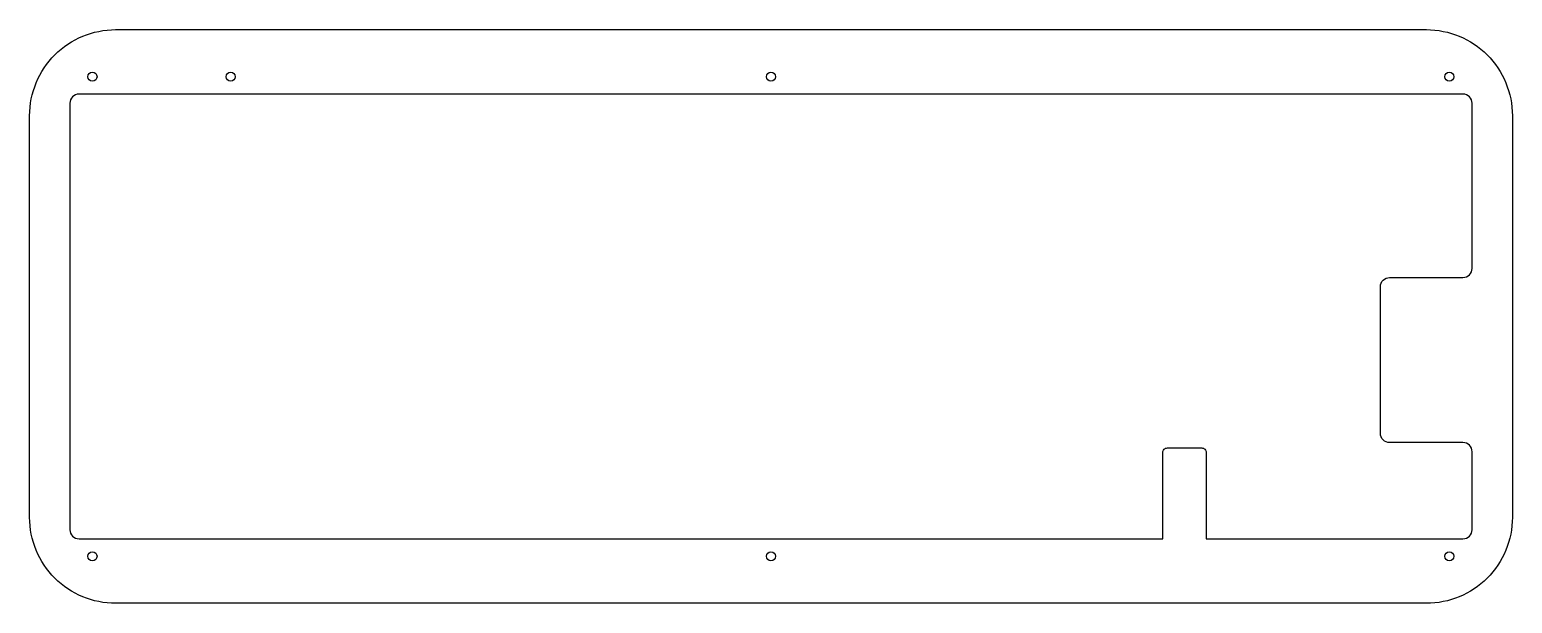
# Model space of a CAD drawing. Header units: millimetres. Extents: x -14 to 311, y -168 to -43.
import ezdxf

# ---------------------------------------------------------------- set-up
doc = ezdxf.new("R2010")
doc.units = ezdxf.units.MM
doc.layers.get('0').update_dxf_attribs({"linetype": 'CONTINUOUS'})

msp = doc.modelspace()

# ---------------------------------------------------------------- linework, layer by layer
for points in [[(291.92, -167.95), (5.12, -167.95, -0.414214), (-13.69, -149.15), (-13.69, -61.31, -0.414214), (5.12, -42.5), (291.92, -42.5, -0.414214), (310.73, -61.31), (310.73, -149.15, -0.414214)], [(299.92, -56.6), (-2.88, -56.6, 0.414214), (-4.88, -58.6), (-4.88, -151.85, 0.414214), (-2.88, -153.85), (234.24, -153.85), (234.24, -134.98, -0.414214), (235.24, -133.98), (242.77, -133.98, -0.414214), (243.77, -134.98), (243.77, -153.85), (299.92, -153.85, 0.414214), (301.92, -151.85), (301.92, -134.8, 0.414214), (299.92, -132.8), (283.87, -132.8, -0.414214), (281.87, -130.8), (281.87, -98.7, -0.414214), (283.87, -96.7), (299.92, -96.7, 0.414214), (301.92, -94.7), (301.92, -58.6, 0.414214)]]:
    msp.add_lwpolyline(points, format="xyb", close=True)
for centre in [(0.05, -52.79), (30.29, -52.79), (148.5, -52.79), (296.95, -52.79), (0.05, -157.66), (148.5, -157.66), (296.95, -157.66)]:
    msp.add_circle(centre, 1)

doc.saveas('drawing.dxf')
